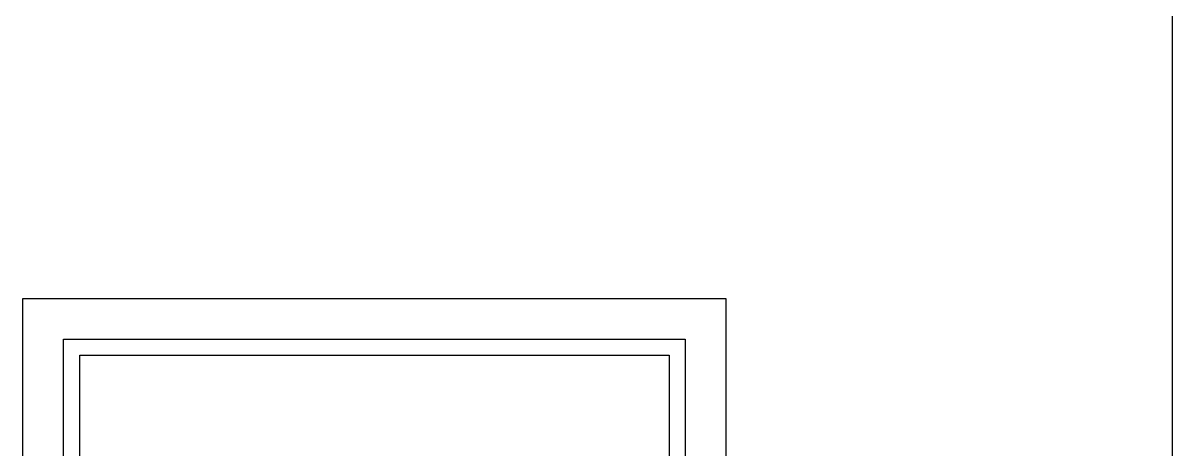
# Model space of a CAD drawing. Extents: x -42728 to 99010, y -18674 to 47645.
# Drawn here: x 62106 to 63520, y 3084 to 3609 of the extents above; entities that cross this region are included whole.
import ezdxf

# ---------------------------------------------------------------- set-up
doc = ezdxf.new("R2010")
doc.units = 0
doc.header["$LTSCALE"] = 100
doc.header["$MEASUREMENT"] = 0
doc.layers.get('0').update_dxf_attribs({"linetype": 'CONTINUOUS'})

# ---------------------------------------------------------------- blocks, each defined once
blk = doc.blocks.new('A$C6A7C34F6')
for p, q in [((0, 824.8, 0), (865.2, 824.8, 0)), ((0, 0, 0), (0, 824.8, 0)), ((865.2, 824.8, 0), (865.2, 0, 0)), ((50, 774.8, 0), (815.2, 774.8, 0)), ((50, 50, 0), (50, 774.8, 0)), ((815.2, 774.8, 0), (815.2, 50, 0)), ((70, 754.8, 0), (795.2, 754.8, 0)), ((70, 70, 0), (70, 754.8, 0)), ((795.2, 754.8, 0), (795.2, 70, 0))]:
    blk.add_line(p, q)

msp = doc.modelspace()

# ---------------------------------------------------------------- linework, layer by layer
msp.add_line((63519.97747, 17122.18249), (63519.97747, -826.2679))

# ---------------------------------------------------------------- block references
msp.add_blockref('A$C6A7C34F6', (62105.62854, 2444.35627))

doc.saveas('drawing.dxf')
